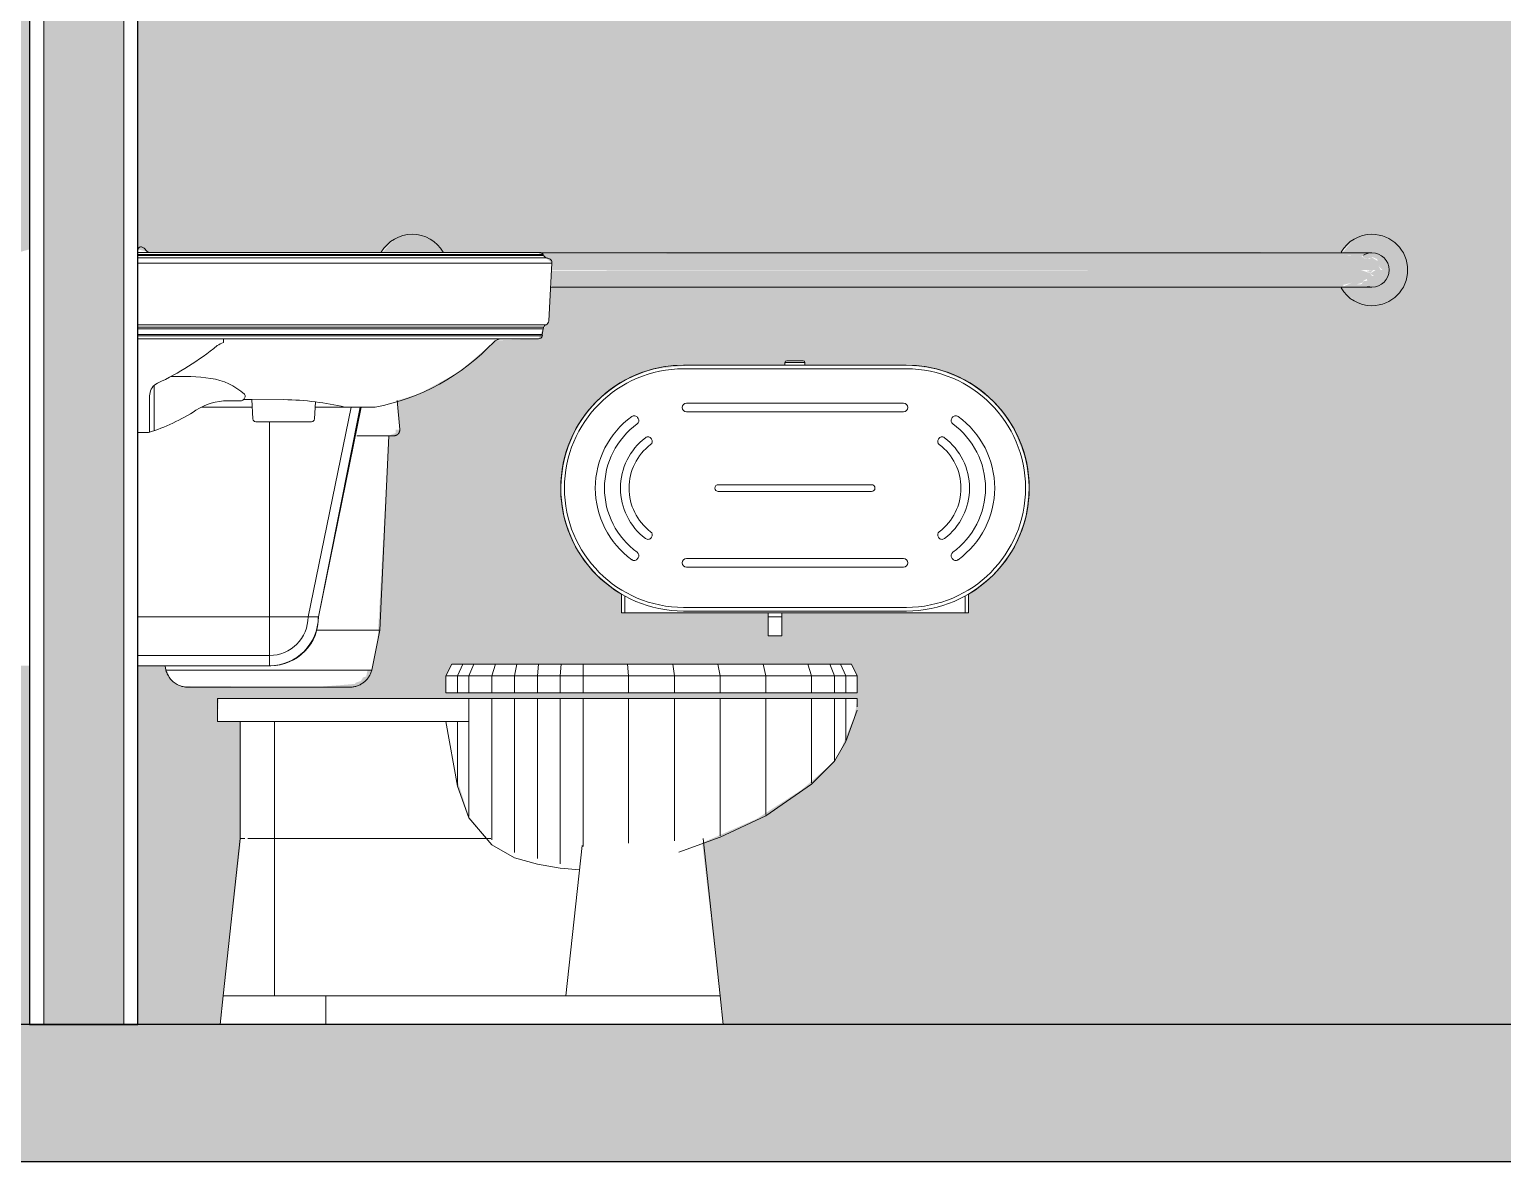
# Model space of a CAD drawing. Header units: inches. Extents: x -55396 to -733, y -290 to 853.
# Drawn here: x -15730.5 to -15666.1, y -6 to 43.5 of the extents above; entities that cross this region are included whole.
import ezdxf

# ---------------------------------------------------------------- set-up
doc = ezdxf.new("R2010")
doc.units = ezdxf.units.IN
doc.header["$MEASUREMENT"] = 0
doc.linetypes.add('Grid Line 1_2_', pattern=[0.875, 0.5, -0.125, 0.125, -0.125])
doc.linetypes.add('Grid Line 1_2__2_', pattern=[0.875, 0.5, -0.125, 0.125, -0.125])
for name, color, linetype, lineweight in [('A-FLOR', 192, 'Continuous', 9), ('A-FLOR-LEVL', 51, 'Continuous', 9), ('A-WALL', 113, 'Continuous', 9), ('A-WALL-PATT', 111, 'Continuous', 25), ('I-WALL', 2, 'Continuous', 9), ('P-SANR-FIXT', 6, 'Continuous', 9), ('Q-SPCQ', 91, 'Continuous', 9)]:
    doc.layers.add(name, color=color, linetype=linetype, lineweight=lineweight)

# ---------------------------------------------------------------- blocks, each defined once
blk = doc.blocks.new('Toilet-Domestic-3D - Toilet-Domestic-3D-3240-Section 1')
at = {"layer": 'P-SANR-FIXT', "color": 250}
for p, q in [((22614.443, 26.022), (22614.332, 27.29)), ((22612.777, 25.75), (22613.967, 25.75)), ((22613.58, 17.25), (22613.967, 25.75)), ((22610.801, 17.25), (22613.58, 17.25)), ((22613.22, 15.491), (22613.58, 17.25)), ((22604.172, 15.689), (22604.213, 15.491)), ((22604.213, 15.491), (22610.717, 15.491)), ((22610.717, 15.491), (22613.22, 15.491)), ((22616.467, 15.245), (22616.717, 15.75)), ((22616.717, 15.75), (22617.209, 15.75)), ((22616.967, 15.245), (22617.209, 15.75)), ((22617.209, 15.75), (22617.686, 15.75)), ((22617.467, 15.245), (22617.686, 15.75)), ((22617.686, 15.75), (22618.629, 15.75)), ((22618.629, 15.75), (22618.468, 15.25)), ((22618.629, 15.75), (22619.562, 15.75)), ((22619.468, 15.25), (22619.562, 15.75)), ((22619.562, 15.75), (22620.521, 15.75)), ((22620.467, 15.25), (22620.521, 15.75)), ((22620.521, 15.75), (22621.503, 15.75)), ((22621.471, 15.25), (22621.503, 15.75)), ((22621.503, 15.75), (22622.467, 15.75)), ((22622.467, 15.25), (22622.467, 15.75)), ((22622.467, 15.75), (22624.415, 15.75)), ((22624.458, 15.25), (22624.415, 15.75)), ((22624.415, 15.75), (22626.391, 15.75)), ((22626.466, 15.25), (22626.391, 15.75)), ((22626.391, 15.75), (22628.371, 15.75)), ((22628.466, 15.25), (22628.371, 15.75)), ((22628.371, 15.75), (22630.342, 15.75)), ((22630.465, 15.25), (22630.342, 15.75)), ((22630.342, 15.75), (22632.306, 15.75)), ((22632.465, 15.25), (22632.306, 15.75)), ((22632.306, 15.75), (22633.266, 15.75)), ((22633.464, 15.25), (22633.266, 15.75)), ((22633.266, 15.75), (22633.739, 15.75)), ((22633.967, 15.245), (22633.739, 15.75)), ((22633.739, 15.75), (22634.217, 15.75)), ((22634.467, 15.245), (22634.217, 15.75)), ((22616.467, 15.25), (22616.967, 15.25)), ((22616.467, 14.5), (22616.467, 15.25)), ((22616.967, 15.245), (22616.467, 15.245)), ((22617.467, 15.245), (22616.967, 15.245)), ((22616.967, 14.5), (22616.967, 15.245)), ((22616.969, 15.25), (22617.467, 15.25)), ((22617.467, 15.25), (22618.467, 15.25)), ((22618.467, 15.245), (22617.467, 15.245)), ((22617.467, 14.5), (22617.467, 15.245)), ((22619.467, 15.245), (22618.467, 15.245)), ((22618.467, 15.245), (22618.467, 14.5)), ((22618.468, 15.25), (22619.467, 15.25)), ((22620.467, 15.245), (22619.467, 15.245)), ((22619.467, 14.5), (22619.467, 15.245)), ((22619.468, 15.25), (22620.467, 15.25)), ((22620.467, 15.25), (22621.47, 15.25)), ((22621.47, 15.245), (22620.467, 15.245)), ((22620.467, 14.5), (22620.467, 15.245)), ((22622.467, 15.245), (22621.47, 15.245)), ((22621.47, 14.5), (22621.47, 15.245)), ((22621.471, 15.25), (22622.467, 15.25)), ((22622.467, 15.25), (22624.458, 15.25)), ((22624.459, 15.245), (22622.467, 15.245)), ((22622.467, 14.5), (22622.467, 15.245)), ((22624.459, 15.25), (22626.466, 15.25)), ((22626.467, 15.245), (22624.459, 15.245)), ((22624.459, 14.5), (22624.459, 15.245)), ((22626.467, 15.25), (22628.466, 15.25)), ((22628.467, 15.245), (22626.467, 15.245)), ((22626.467, 14.5), (22626.467, 15.245)), ((22628.467, 15.25), (22630.465, 15.25)), ((22630.467, 15.245), (22628.467, 15.245)), ((22628.467, 14.5), (22628.467, 15.245)), ((22630.467, 15.25), (22632.465, 15.25)), ((22632.467, 15.245), (22630.467, 15.245)), ((22630.467, 14.5), (22630.467, 15.245)), ((22632.467, 15.25), (22633.464, 15.25)), ((22633.467, 15.245), (22632.467, 15.245)), ((22632.467, 14.5), (22632.467, 15.245)), ((22633.467, 15.25), (22633.964, 15.25)), ((22633.967, 15.245), (22633.467, 15.245)), ((22633.467, 14.5), (22633.467, 15.245)), ((22633.967, 15.25), (22634.467, 15.25)), ((22634.467, 15.245), (22633.967, 15.245)), ((22633.967, 14.5), (22633.967, 15.245)), ((22634.467, 14.5), (22634.467, 15.25)), ((22605.179, 14.75), (22610.717, 14.75)), ((22606.467, 14.25), (22606.467, 13.25)), ((22606.467, 14.25), (22606.909, 14.25)), ((22606.909, 14.25), (22617.467, 14.25)), ((22610.717, 14.75), (22611.467, 14.75)), ((22611.467, 14.75), (22610.717, 14.75)), ((22616.967, 14.5), (22616.467, 14.5)), ((22617.467, 14.5), (22616.967, 14.5)), ((22618.467, 14.5), (22617.467, 14.5)), ((22617.467, 13.25), (22617.467, 14.25)), ((22617.467, 14.25), (22618.467, 14.25)), ((22619.467, 14.5), (22618.467, 14.5)), ((22618.467, 14.25), (22619.467, 14.25)), ((22618.467, 8.077), (22618.467, 14.25)), ((22620.467, 14.5), (22619.467, 14.5)), ((22619.467, 14.25), (22620.467, 14.25)), ((22619.467, 7.52), (22619.467, 14.25)), ((22621.47, 14.5), (22620.467, 14.5)), ((22620.467, 14.25), (22621.47, 14.25)), ((22620.467, 7.261), (22620.467, 14.25)), ((22622.467, 14.5), (22621.47, 14.5)), ((22621.47, 14.25), (22622.467, 14.25)), ((22621.47, 7.018), (22621.47, 14.25)), ((22624.459, 14.5), (22622.467, 14.5)), ((22622.467, 14.25), (22624.459, 14.25)), ((22622.467, 7.787), (22622.467, 14.25)), ((22626.467, 14.5), (22624.459, 14.5)), ((22624.459, 14.25), (22626.467, 14.25)), ((22624.459, 7.929), (22624.459, 14.25)), ((22628.467, 14.5), (22626.467, 14.5)), ((22626.467, 14.25), (22628.467, 14.25)), ((22626.467, 8.028), (22626.467, 14.25)), ((22630.467, 14.5), (22628.467, 14.5)), ((22628.467, 14.25), (22630.467, 14.25)), ((22628.467, 8.252), (22628.467, 14.25)), ((22632.467, 14.5), (22630.467, 14.5)), ((22630.467, 14.25), (22632.467, 14.25)), ((22630.467, 9.175), (22630.467, 14.25)), ((22633.467, 14.5), (22632.467, 14.5)), ((22632.467, 14.25), (22633.467, 14.25)), ((22632.467, 10.567), (22632.467, 14.25)), ((22633.967, 14.5), (22633.467, 14.5)), ((22633.467, 14.25), (22633.967, 14.25)), ((22633.467, 11.51), (22633.467, 14.25)), ((22634.467, 14.5), (22633.967, 14.5)), ((22633.967, 14.25), (22634.467, 14.25)), ((22633.967, 12.423), (22633.967, 14.25)), ((22634.467, 13.896), (22634.467, 14.25)), ((22633.967, 12.376), (22634.467, 13.75)), ((22606.909, 13.25), (22606.467, 13.25)), ((22617.467, 13.25), (22606.909, 13.25)), ((22607.467, 13.25), (22607.467, 8.125)), ((22608.967, 13.25), (22608.967, 8.125)), ((22608.967, 13.25), (22608.967, 8.125)), ((22616.967, 10.414), (22616.467, 13.25)), ((22616.467, 13.25), (22616.967, 10.414)), ((22616.967, 10.473), (22616.967, 13.241)), ((22617.467, 9.094), (22617.467, 13.243)), ((22633.467, 11.51), (22633.967, 12.376)), ((22632.467, 10.51), (22633.467, 11.51)), ((22617.467, 9.041), (22616.967, 10.414)), ((22616.967, 10.414), (22617.467, 9.041)), ((22630.467, 9.123), (22632.467, 10.51)), ((22618.235, 8.125), (22617.467, 9.041)), ((22617.467, 9.041), (22618.467, 7.849)), ((22628.467, 8.19), (22630.467, 9.123)), ((22607.467, 8.125), (22606.717, 1.25)), ((22607.588, 8.125), (22607.467, 8.125)), ((22607.667, 8.125), (22607.518, 8.125)), ((22608.062, 8.125), (22607.794, 8.125)), ((22608.217, 8.125), (22608.06, 8.125)), ((22608.967, 8.125), (22608.203, 8.125)), ((22608.967, 8.125), (22608.967, 1.25)), ((22608.967, 8.125), (22618.235, 8.125)), ((22608.967, 1.25), (22608.967, 8.125)), ((22618.426, 8.125), (22608.967, 8.125)), ((22618.467, 7.849), (22619.467, 7.282)), ((22621.717, 1.25), (22622.434, 7.83)), ((22626.663, 7.534), (22628.467, 8.19)), ((22628.467, 1.25), (22627.717, 8.125)), ((22619.467, 7.282), (22620.467, 7.014)), ((22620.467, 7.014), (22621.47, 6.837)), ((22621.47, 6.837), (22622.318, 6.763)), ((22606.717, 1.25), (22606.58, 0)), ((22606.717, 1.25), (22606.773, 1.25)), ((22606.754, 1.25), (22611.217, 1.25)), ((22611.217, 1.25), (22611.217, 0)), ((22611.217, 0), (22611.217, 1.25)), ((22623.967, 1.25), (22611.217, 1.25)), ((22621.717, 1.25), (22623.967, 1.25)), ((22625.357, 1.25), (22623.967, 1.25)), ((22623.967, 1.25), (22625.357, 1.25)), ((22626.612, 1.25), (22625.357, 1.25)), ((22625.357, 1.25), (22626.612, 1.25)), ((22627.607, 1.25), (22626.612, 1.25)), ((22626.612, 1.25), (22627.607, 1.25)), ((22628.246, 1.25), (22627.607, 1.25)), ((22627.607, 1.25), (22628.246, 1.25)), ((22628.467, 1.25), (22628.246, 1.25)), ((22628.246, 1.25), (22628.467, 1.25)), ((22628.603, 0), (22628.467, 1.25))]:
    blk.add_line(p, q, dxfattribs=at)
at = {"layer": 'P-SANR-FIXT', "color": 250, "flags": 128}
for points in [[(22614.443, 26.022), (22614.443, 26.012), (22614.444, 26.002), (22614.444, 25.992), (22614.443, 25.982), (22614.442, 25.972), (22614.441, 25.962), (22614.439, 25.952), (22614.437, 25.942), (22614.434, 25.933), (22614.432, 25.923), (22614.428, 25.914), (22614.425, 25.904), (22614.421, 25.895), (22614.416, 25.886), (22614.412, 25.877), (22614.406, 25.869), (22614.401, 25.86), (22614.395, 25.852), (22614.389, 25.844), (22614.383, 25.837), (22614.376, 25.829), (22614.369, 25.822), (22614.362, 25.815), (22614.354, 25.808), (22614.347, 25.802), (22614.339, 25.796), (22614.33, 25.791), (22614.322, 25.785), (22614.313, 25.78), (22614.304, 25.776), (22614.295, 25.772), (22614.286, 25.768), (22614.277, 25.764), (22614.267, 25.761), (22614.258, 25.758), (22614.248, 25.756), (22614.238, 25.754), (22614.228, 25.752), (22614.218, 25.751), (22614.208, 25.75), (22614.198, 25.75), (22614.194, 25.75)], [(22612.564, 25.75), (22612.68, 25.75), (22612.793, 25.75), (22612.903, 25.75), (22613.009, 25.75), (22613.112, 25.75), (22613.211, 25.75), (22613.306, 25.75), (22613.397, 25.75), (22613.483, 25.75), (22613.565, 25.75), (22613.642, 25.75), (22613.715, 25.75), (22613.783, 25.75), (22613.846, 25.75), (22613.904, 25.75), (22613.957, 25.75), (22614.005, 25.75), (22614.048, 25.75), (22614.085, 25.75), (22614.117, 25.75), (22614.143, 25.75), (22614.164, 25.75), (22614.179, 25.75), (22614.189, 25.75), (22614.194, 25.75), (22614.194, 25.75)], [(22614.194, 25.75), (22614.191, 25.75), (22614.183, 25.75), (22614.169, 25.75), (22614.149, 25.75), (22614.124, 25.75), (22614.094, 25.75), (22614.058, 25.75), (22614.017, 25.75), (22613.971, 25.75)], [(22613.22, 15.491), (22613.209, 15.453), (22613.196, 15.415), (22613.182, 15.377), (22613.167, 15.341), (22613.149, 15.304), (22613.131, 15.269), (22613.111, 15.234), (22613.09, 15.2), (22613.067, 15.168), (22613.043, 15.135), (22613.018, 15.104), (22612.991, 15.074), (22612.964, 15.045), (22612.935, 15.018), (22612.905, 14.991), (22612.874, 14.966), (22612.843, 14.941), (22612.81, 14.919), (22612.776, 14.897), (22612.742, 14.877), (22612.706, 14.858), (22612.67, 14.841), (22612.633, 14.825), (22612.596, 14.81), (22612.558, 14.797), (22612.52, 14.786), (22612.481, 14.776), (22612.442, 14.768), (22612.403, 14.761), (22612.363, 14.756), (22612.323, 14.752), (22612.283, 14.75), (22612.254, 14.75)], [(22612.254, 14.75), (22612.253, 14.75), (22612.249, 14.75), (22612.243, 14.75), (22612.235, 14.75), (22612.224, 14.75), (22612.21, 14.75), (22612.194, 14.75), (22612.176, 14.75), (22612.156, 14.75), (22612.133, 14.75), (22612.108, 14.75), (22612.08, 14.75), (22612.051, 14.75), (22612.019, 14.75), (22611.986, 14.75), (22611.95, 14.75), (22611.912, 14.75), (22611.873, 14.75), (22611.831, 14.75), (22611.788, 14.75), (22611.743, 14.75), (22611.696, 14.75), (22611.648, 14.75), (22611.598, 14.75), (22611.547, 14.75), (22611.495, 14.75), (22611.441, 14.75), (22611.386, 14.75), (22611.331, 14.75), (22611.274, 14.75), (22611.216, 14.75), (22611.157, 14.75), (22611.098, 14.75), (22611.038, 14.75), (22610.978, 14.75), (22610.917, 14.75), (22610.856, 14.75), (22610.795, 14.75), (22610.733, 14.75), (22610.717, 14.75)], [(22610.717, 14.75), (22610.778, 14.75), (22610.839, 14.75), (22610.901, 14.75), (22610.962, 14.75), (22611.022, 14.75), (22611.082, 14.75), (22611.141, 14.75), (22611.2, 14.75), (22611.258, 14.75), (22611.315, 14.75), (22611.371, 14.75), (22611.427, 14.75), (22611.481, 14.75), (22611.533, 14.75), (22611.585, 14.75), (22611.635, 14.75), (22611.683, 14.75), (22611.73, 14.75), (22611.776, 14.75), (22611.82, 14.75), (22611.862, 14.75), (22611.902, 14.75), (22611.94, 14.75), (22611.976, 14.75), (22612.01, 14.75), (22612.043, 14.75), (22612.073, 14.75), (22612.101, 14.75), (22612.126, 14.75), (22612.15, 14.75), (22612.171, 14.75), (22612.19, 14.75), (22612.206, 14.75), (22612.22, 14.75), (22612.232, 14.75), (22612.241, 14.75), (22612.248, 14.75), (22612.252, 14.75), (22612.254, 14.75)]]:
    blk.add_lwpolyline(points, dxfattribs=at)
at = {"layer": 'P-SANR-FIXT', "color": 250}
blk.add_open_spline([(22604.213, 15.491), (22604.234, 15.421), (22604.275, 15.319), (22604.348, 15.193), (22604.411, 15.106), (22604.485, 15.026), (22604.569, 14.955), (22604.661, 14.893), (22604.756, 14.842), (22604.854, 14.801), (22604.991, 14.762), (22605.102, 14.75), (22605.179, 14.75)], degree=3, knots=[0, 0, 0, 0, 0.166667, 0.25, 0.333333, 0.416667, 0.5, 0.583333, 0.666667, 0.75, 0.833333, 1, 1, 1, 1], dxfattribs=at)
blk = doc.blocks.new('Sink-Bathroom-Kohler-Pinoir-2035-8 - Vitreous_China-0-White-3242-Section 1')
at = {"layer": 'P-SANR-FIXT', "color": 250}
for p, q in [((22620.49, 33.766), (22602.99, 33.766)), ((22620.726, 33.684), (22602.99, 33.684)), ((22620.716, 33.639), (22602.99, 33.639)), ((22620.845, 33.535), (22602.99, 33.535)), ((22603.096, 34.006), (22603.15, 34.006)), ((22603.51, 33.766), (22620.543, 33.766)), ((22620.726, 33.684), (22620.716, 33.639)), ((22621.101, 33.305), (22602.99, 33.305)), ((22621.101, 33.305), (22620.968, 30.77)), ((22602.99, 30.604), (22620.846, 30.604)), ((22620.742, 30.506), (22602.99, 30.506)), ((22620.723, 30.43), (22602.99, 30.43)), ((22620.723, 30.43), (22620.674, 30.179)), ((22620.846, 30.604), (22620.81, 30.604)), ((22620.674, 30.179), (22602.99, 30.179)), ((22620.695, 30.115), (22602.99, 30.115)), ((22618.972, 29.989), (22602.99, 29.989)), ((22606.737, 29.989), (22606.737, 29.834)), ((22620.509, 29.99), (22618.877, 29.99)), ((22620.674, 30.179), (22620.695, 30.115)), ((22603.698, 27.955), (22603.698, 25.968)), ((22603.514, 27.564), (22603.499, 27.494)), ((22603.499, 27.494), (22603.499, 25.884)), ((22607.479, 27.274), (22606.924, 27.279)), ((22607.969, 27.341), (22607.605, 27.341)), ((22609.37, 27.328), (22607.609, 27.344)), ((22608.014, 26.483), (22607.969, 27.341)), ((22610.752, 27.227), (22610.716, 26.483)), ((22607.987, 26.999), (22605.788, 26.999)), ((22610.433, 17.827), (22612.313, 26.999)), ((22612.04, 26.999), (22610.741, 26.999)), ((22612.761, 26.999), (22610.882, 17.827)), ((22612.716, 26.999), (22610.883, 17.827)), ((22613.364, 26.999), (22612.04, 26.999)), ((22603.447, 25.884), (22602.99, 25.884)), ((22610.588, 26.364), (22608.142, 26.364)), ((22608.744, 26.364), (22608.744, 15.689)), ((22610.883, 17.827), (22602.99, 17.827)), ((22608.744, 16.138), (22602.99, 16.138)), ((22608.743, 15.689), (22602.99, 15.689)), ((22602.99, 15.689), (22608.796, 15.689))]:
    blk.add_line(p, q, dxfattribs=at)
for centre, radius, start, end in [((22603.096, 33.901), 0.105, 90, 180), ((22603.091, 33.728), 0.285, 29.67737, 78.03276), ((22603.516, 33.97), 0.204, 209.67737, 268.24699), ((22620.543, 33.52), 0.245, 64, 90), ((22620.537, 33.508), 0.258, 42.86018, 64), ((22620.32, 33.014), 0.74, 44.78459, 57.65186), ((22620.927, 33.678), 0.164, 240.21837, 267.78163), ((22620.913, 33.325), 0.189, 353.87058, 87.78163), ((22620.912, 30.422), 0.189, 153.73733, 177.78363), ((22620.533, 30.723), 0.301, 313.98242, 336.75526), ((22620.781, 30.779), 0.187, 290.21797, 357), ((22598.775, 39.006), 12.072, 294.81113, 309.50832), ((22607.446, 28.06), 1.91, 111.81333, 121.27444), ((22611.586, 36.397), 9.565, 280.71586, 316.76909), ((22618.922, 29.455), 0.536, 94.78466, 133.21534), ((22620.51, 30.189), 0.2, 269.91798, 338.08202), ((22604.077, 27.538), 0.563, 114.81113, 177.40918), ((22604.853, 18.625), 9.723, 82.20354, 92.53012), ((22605.798, 25.531), 2.751, 47.79646, 82.20354), ((22606.933, 24.689), 2.59, 90.19759, 122.88355), ((22607.481, 27.424), 0.15, 269.50168, 326.25251), ((22607.52, 27.475), 0.158, 304.25765, 36.88766), ((22609.267, 15.896), 11.433, 82.51824, 89.48176), ((22609.874, 18.483), 8.787, 75.72956, 84.27044), ((22600.843, 34.108), 8.626, 287.56998, 302.88355), ((22608.142, 26.492), 0.129, 184, 270), ((22610.591, 26.489), 0.125, 268.67947, 357.27144), ((22608.743, 17.827), 2.138, 270, 360), ((22608.744, 17.827), 1.689, 270, 0), ((22608.796, 17.776), 2.087, 270, 1.4104)]:
    blk.add_arc(centre, radius, start, end, dxfattribs=at)
blk = doc.blocks.new('817_Grab_Bars - 8170-001420-25752-Section 1')
at = {"layer": 'Q-SPCQ'}
for points in [[(22614.806, 33.766), (22614.99, 33.766), (22614.99, 34.562), (22614.209, 34.353), (22613.689, 33.766), (22614.758, 33.766)], [(22615.175, 33.766), (22616.343, 33.781), (22615.772, 34.353), (22614.99, 34.562), (22614.99, 33.766)], [(22656.99, 31.438), (22657.772, 31.647), (22658.343, 32.219), (22658.553, 33), (22658.343, 33.781), (22657.772, 34.353), (22656.99, 34.562), (22656.99, 33.75), (22657.365, 33.65), (22657.64, 33.375), (22657.74, 33), (22657.64, 32.625), (22657.365, 32.35), (22656.99, 32.25)], [(22622.214, 33), (22655.74, 33), (22655.74, 33.75), (22620.61, 33.716), (22621.101, 33.305), (22621.101, 33), (22621.59, 33)], [(22656.84, 33), (22657.371, 33), (22657.278, 33.173), (22657.449, 33.261), (22656.914, 33.595), (22656.912, 33.479), (22656.629, 33.52), (22656.453, 33.644), (22655.74, 33.65), (22655.74, 33), (22656.83, 33)], [(22655.74, 32.25), (22655.74, 33), (22621.084, 32.976), (22621.101, 32.25), (22646.563, 32.25)]]:
    blk.add_hatch(color=9, dxfattribs=at).paths.add_polyline_path(points, flags=0)
h = blk.add_hatch(color=9, dxfattribs=at)
h.paths.add_polyline_path([(22656.99, 31.438), (22656.99, 32.25), (22656.557, 32.395), (22656.479, 32.371), (22656.169, 32.381), (22656.1, 32.44), (22655.74, 32.276), (22655.671, 32.25), (22655.637, 32.219), (22656.246, 31.637)], flags=0)
h.paths.add_polyline_path([(22656.534, 33.587), (22656.796, 33.724), (22656.99, 33.75), (22656.99, 34.562), (22656.209, 34.353), (22655.691, 33.75), (22655.74, 33.671), (22655.776, 33.652), (22656.453, 33.644)], flags=0)
h = blk.add_hatch(color=9, dxfattribs=at)
h.paths.add_polyline_path([(22656.479, 32.293), (22656.82, 32.339), (22656.821, 32.413), (22656.557, 32.32)], flags=0)
h.paths.add_polyline_path([(22656.907, 32.86), (22657.047, 33), (22656.84, 32.982)], flags=0)
h.paths.add_polyline_path([(22656.218, 32.339), (22656.546, 32.44), (22656.574, 32.501), (22656.763, 32.61), (22656.791, 32.502), (22657.29, 32.602), (22657.235, 32.747), (22656.99, 32.737), (22656.907, 32.86), (22656.506, 33), (22655.74, 33), (22655.74, 32.35), (22656.1, 32.44)], flags=0)
h.paths.add_polyline_path([(22657.235, 32.747), (22657.582, 32.767), (22657.588, 33), (22657.155, 33), (22657.233, 32.755)], flags=0)
at = {"layer": 'Q-SPCQ', "color": 250}
for p, q in [((22655.74, 33.75), (22620.564, 33.75)), ((22621.046, 32.25), (22655.74, 32.25))]:
    blk.add_line(p, q, dxfattribs=at)
at = {"layer": 'Q-SPCQ', "color": 250, "flags": 128}
for points in [[(22656.99, 33.75), (22656.989, 33.75), (22656.986, 33.75), (22656.981, 33.75), (22656.974, 33.75), (22656.965, 33.75), (22656.954, 33.75), (22656.942, 33.75), (22656.927, 33.75), (22656.91, 33.75), (22656.892, 33.75), (22656.871, 33.75), (22656.849, 33.75), (22656.825, 33.75), (22656.799, 33.75), (22656.772, 33.75), (22656.743, 33.75), (22656.712, 33.75), (22656.68, 33.75), (22656.646, 33.75), (22656.611, 33.75), (22656.575, 33.75), (22656.537, 33.75), (22656.498, 33.75), (22656.457, 33.75), (22656.416, 33.75), (22656.373, 33.75), (22656.329, 33.75), (22656.285, 33.75), (22656.239, 33.75), (22656.193, 33.75), (22656.146, 33.75), (22656.099, 33.75), (22656.051, 33.75), (22656.002, 33.75), (22655.953, 33.75), (22655.903, 33.75), (22655.854, 33.75), (22655.804, 33.75), (22655.754, 33.75), (22655.74, 33.75)], [(22655.74, 32.25), (22655.79, 32.25), (22655.84, 32.25), (22655.89, 32.25), (22655.939, 32.25), (22655.989, 32.25), (22656.037, 32.25), (22656.086, 32.25), (22656.134, 32.25), (22656.181, 32.25), (22656.227, 32.25), (22656.273, 32.25), (22656.318, 32.25), (22656.361, 32.25), (22656.404, 32.25), (22656.446, 32.25), (22656.487, 32.25), (22656.526, 32.25), (22656.565, 32.25), (22656.601, 32.25), (22656.637, 32.25), (22656.671, 32.25), (22656.704, 32.25), (22656.735, 32.25), (22656.764, 32.25), (22656.792, 32.25), (22656.818, 32.25), (22656.843, 32.25), (22656.865, 32.25), (22656.886, 32.25), (22656.905, 32.25), (22656.923, 32.25), (22656.938, 32.25), (22656.951, 32.25), (22656.963, 32.25), (22656.972, 32.25), (22656.98, 32.25), (22656.985, 32.25), (22656.989, 32.25), (22656.99, 32.25)]]:
    blk.add_lwpolyline(points, dxfattribs=at)
at = {"layer": 'Q-SPCQ', "color": 250}
for centre, radius, start, end in [((22614.99, 33), 1.562, 90, 150), ((22614.99, 33), 1.563, 30, 90), ((22656.99, 33), 1.562, 90, 150), ((22656.99, 33), 1.562, 270, 90), ((22656.99, 33), 0.75, 90, 120), ((22656.99, 33), 0.75, 360, 90), ((22656.99, 33), 0.75, 270, 0), ((22656.99, 33), 0.75, 255, 270), ((22656.99, 33), 1.563, 210, 270)]:
    blk.add_arc(centre, radius, start, end, dxfattribs=at)
blk = doc.blocks.new('Dispenser-Toilet_Tissue-Frost_Products_LTD_-Jumbo-169 - Steel-Brushed-Stainless_Steel-39538-Section 1')
at = {"layer": 'Q-SPCQ', "color": 210, "lineweight": 13}
for p, q in [((22569.848, 29.031), (22569.133, 29.031)), ((22564.618, 28.836), (22574.363, 28.836)), ((22569.053, 28.836), (22564.618, 28.836)), ((22574.363, 28.676), (22564.618, 28.676)), ((22569.928, 28.951), (22569.053, 28.951)), ((22569.053, 28.951), (22569.053, 28.836)), ((22569.928, 28.836), (22569.928, 28.951)), ((22574.363, 28.836), (22569.928, 28.836)), ((22574.24, 27.176), (22564.74, 27.176)), ((22562.606, 26.541), (22562.628, 26.508)), ((22564.74, 26.801), (22574.24, 26.801)), ((22576.375, 26.541), (22576.353, 26.508)), ((22572.845, 23.608), (22566.135, 23.608)), ((22566.135, 23.308), (22572.845, 23.308)), ((22562.628, 20.409), (22562.606, 20.376)), ((22574.24, 20.376), (22564.74, 20.376)), ((22564.74, 20.001), (22574.24, 20.001)), ((22576.353, 20.409), (22576.375, 20.376)), ((22561.895, 18.821), (22561.895, 18.001)), ((22562.04, 18.001), (22562.04, 18.739)), ((22576.94, 18.001), (22576.94, 18.739)), ((22577.085, 18.001), (22577.085, 18.821)), ((22564.615, 18.241), (22574.365, 18.241)), ((22574.365, 18.081), (22564.615, 18.081)), ((22561.895, 18.001), (22568.311, 18.001)), ((22562.04, 18.001), (22576.94, 18.001)), ((22568.311, 18.001), (22568.311, 17.001)), ((22568.311, 17.829), (22568.911, 17.829)), ((22568.911, 17.001), (22568.911, 18.001)), ((22568.911, 18.001), (22577.085, 18.001)), ((22568.311, 17.001), (22568.911, 17.001))]:
    blk.add_line(p, q, dxfattribs=at)
for centre, radius, start, end in [((22569.133, 28.951), 0.08, 90, 180), ((22569.848, 28.951), 0.08, 0, 90), ((22564.618, 23.458), 5.378, 90, 269.97036), ((22564.618, 23.458), 5.378, 90, 239.5823), ((22564.618, 23.458), 5.218, 90, 269.96945), ((22574.363, 23.458), 5.378, 270.02964, 90), ((22574.363, 23.458), 5.378, 300.4177, 90), ((22574.363, 23.458), 5.218, 270.03055, 90), ((22564.74, 26.989), 0.188, 90, 270), ((22574.24, 26.989), 0.187, 270, 90), ((22564.618, 23.458), 3.866, 125.9297, 234.0703), ((22562.455, 26.443), 0.18, 33.13038, 125.9297), ((22562.477, 26.409), 0.18, 305.96044, 33.13038), ((22576.503, 26.409), 0.18, 146.86962, 234.03956), ((22576.525, 26.443), 0.18, 54.0703, 146.86962), ((22574.363, 23.458), 3.866, 305.9297, 54.0703), ((22564.618, 23.458), 3.466, 125.96044, 234.03956), ((22574.363, 23.458), 3.466, 305.96044, 54.03956), ((22564.618, 23.458), 2.766, 127.12224, 232.87776), ((22564.618, 23.458), 2.391, 127.14557, 232.85443), ((22563.058, 25.52), 0.18, 33.13038, 127.12224), ((22563.066, 25.508), 0.18, 307.14557, 33.13038), ((22575.915, 25.508), 0.18, 146.86962, 232.85443), ((22575.923, 25.52), 0.18, 52.87776, 146.86962), ((22574.363, 23.458), 2.391, 307.14557, 52.85443), ((22574.363, 23.458), 2.766, 307.12224, 52.87776), ((22566.135, 23.463), 0.145, 90, 180), ((22566.135, 23.453), 0.145, 180, 270), ((22572.845, 23.463), 0.145, 0, 90), ((22572.845, 23.453), 0.145, 270, 0), ((22563.058, 21.397), 0.18, 232.87776, 326.86962), ((22563.066, 21.409), 0.18, 326.86962, 52.85443), ((22575.915, 21.409), 0.18, 127.14557, 213.13038), ((22575.923, 21.397), 0.18, 213.13038, 307.12224), ((22562.477, 20.508), 0.18, 326.86962, 54.03956), ((22576.503, 20.508), 0.18, 125.96044, 213.13038), ((22562.455, 20.474), 0.18, 234.0703, 326.86962), ((22564.74, 20.189), 0.188, 90, 270), ((22574.24, 20.189), 0.188, 270, 90), ((22576.525, 20.474), 0.18, 213.13038, 305.9297)]:
    blk.add_arc(centre, radius, start, end, dxfattribs=at)
blk = doc.blocks.new('Locker Rooms and Restrooms_rvt-3-Section 1')
at = {"layer": 'A-WALL-PATT', "lineweight": 9}
h = blk.add_hatch(dxfattribs=at)
h.set_pattern_fill('FP_22', color=250, style=0, pattern_type=2)
h.set_pattern_definition([(0, (22011.012, 102), (61.44, 15.36), [2.534, -43.546, 2.534, -43.546, -245.76]), (0, (22011.012, 102), (61.44, 15.36), [-92.16, 2.534, -89.626, 2.534, -43.546, -107.52]), (0, (22011.012, 102), (61.44, 15.36), [-230.4, 2.534, -28.186, 2.534, -74.266]), (120, (22034.052, 109.68), (-44.02215, 45.5286), [2.534, -43.546, 2.534, -43.546, -245.76]), (120, (22034.052, 109.68), (-44.02215, 45.5286), [-92.16, 2.534, -89.626, 2.534, -43.546, -107.52]), (120, (22034.052, 109.68), (-44.02215, 45.5286), [-230.4, 2.534, -28.186, 2.534, -74.266]), (240, (22041.732, 140.4), (-17.41785, -60.8886), [2.534, -43.546, 2.534, -43.546, -245.76]), (240, (22041.732, 140.4), (-17.41785, -60.8886), [-92.16, 2.534, -89.626, 2.534, -43.546, -107.52]), (240, (22041.732, 140.4), (-17.41785, -60.8886), [-230.4, 2.534, -28.186, 2.534, -74.266])])
h.paths.add_polyline_path([(22602.99, 0), (22602.99, 125), (22602.365, 125), (22602.365, 0)], flags=0)
at = {"layer": 'I-WALL', "lineweight": 5}
blk.add_hatch(color=151, dxfattribs=at).paths.add_polyline_path([(22602.365, 0), (22602.365, 125), (22598.865, 125), (22598.865, 0)], flags=0)
at = {"layer": 'A-FLOR-LEVL', "linetype": 'Grid Line 1_2__2_'}
blk.add_line((20361.601, 0), (23227.371, 0), dxfattribs=at)
at = {"layer": 'A-WALL', "color": 250}
for p, q in [((22598.865, 0), (22598.865, 125)), ((22602.365, 0), (22602.365, 125))]:
    blk.add_line(p, q, dxfattribs=at)
at = {"layer": 'I-WALL', "color": 130, "lineweight": 25}
for p, q in [((22598.24, 125), (22598.24, 0)), ((22602.99, 0), (22602.99, 125)), ((22598.24, 0), (22602.99, 0))]:
    blk.add_line(p, q, dxfattribs=at)
at = {"color": 250, "lineweight": 9}
for name, p in [('817_Grab_Bars - 8170-001420-25752-Section 1', (0, 0)), ('Sink-Bathroom-Kohler-Pinoir-2035-8 - Vitreous_China-0-White-3242-Section 1', (0, 0)), ('Dispenser-Toilet_Tissue-Frost_Products_LTD_-Jumbo-169 - Steel-Brushed-Stainless_Steel-39538-Section 1', (62.25, 0)), ('Toilet-Domestic-3D - Toilet-Domestic-3D-3240-Section 1', (0, 0))]:
    blk.add_blockref(name, p, dxfattribs=at)
blk = doc.blocks.new('Struct_Xcel_Sports Complex_rvt-3-Section 1')
at = {"layer": 'A-FLOR'}
blk.add_hatch(color=254, dxfattribs=at).paths.add_polyline_path([(21132.303, -6), (22790.803, -6), (22790.803, 0), (21132.303, 0), (21132.303, -1.687)], flags=0)
at = {"layer": 'A-FLOR', "color": 130, "lineweight": 25}
for p, q in [((22790.803, 0), (21132.303, 0)), ((21132.303, -6), (22790.803, -6))]:
    blk.add_line(p, q, dxfattribs=at)

msp = doc.modelspace()

# ---------------------------------------------------------------- hatches: boundary and pattern name
at = {"layer": 'I-WALL', "lineweight": 5}
h = msp.add_hatch(color=256, dxfattribs=at)
h.paths.add_polyline_path([(-15961.281, 0), (-15812.531, 0), (-15812.531, 143.115), (-15958.468, 149.195), (-15958.468, 98.25), (-15959.218, 98.25), (-15959.218, 96.68), (-15959.793, 96.198), (-15959.863, 96.281), (-15959.327, 96.731), (-15959.327, 98.25), (-15961.968, 98.25), (-15961.968, 0)], flags=0)
h.paths.add_polyline_path([(-15734.12, 0), (-15730.531, 0), (-15730.531, 15.689), (-15731.713, 15.689), (-15731.853, 15.299), (-15731.953, 15.107), (-15732.297, 14.844), (-15732.719, 14.75), (-15739.215, 14.828), (-15740.061, 14.949), (-15740.129, 15.025), (-15740.32, 15.026), (-15740.448, 15.198), (-15740.567, 15.231), (-15740.627, 15.491), (-15740.76, 15.491), (-15741.12, 17.25), (-15741.466, 25.75), (-15741.568, 25.821), (-15741.834, 25.918), (-15741.846, 26.022), (-15741.983, 26.022), (-15741.884, 27.294), (-15742.897, 27.617), (-15744.578, 28.539), (-15746.3, 29.966), (-15746.417, 29.99), (-15748.083, 30.063), (-15748.385, 30.641), (-15748.508, 30.77), (-15748.641, 32.25), (-15783.177, 32.219), (-15783.749, 31.647), (-15784.531, 31.437), (-15785.312, 31.647), (-15785.92, 32.355), (-15786.093, 33), (-15785.884, 33.781), (-15785.312, 34.353), (-15784.531, 34.562), (-15783.749, 34.353), (-15783.169, 33.75), (-15743.884, 33.781), (-15743.312, 34.353), (-15742.531, 34.562), (-15741.749, 34.353), (-15741.173, 33.766), (-15730.999, 33.774), (-15730.531, 33.901), (-15730.531, 125), (-15725.781, 125), (-15725.781, 33.901), (-15725.261, 33.766), (-15715.134, 33.781), (-15714.562, 34.353), (-15713.781, 34.562), (-15712.999, 34.353), (-15712.423, 33.766), (-15673.134, 33.781), (-15672.525, 34.363), (-15671.781, 34.562), (-15670.999, 34.353), (-15670.427, 33.781), (-15670.218, 33), (-15670.427, 32.219), (-15670.999, 31.647), (-15671.781, 31.437), (-15672.562, 31.647), (-15673.142, 32.25), (-15707.725, 32.25), (-15707.803, 30.77), (-15708.099, 30.345), (-15708.261, 29.99), (-15710.121, 29.918), (-15710.217, 29.846), (-15711.733, 28.539), (-15713.489, 27.576), (-15714.439, 27.29), (-15714.328, 26.022), (-15714.511, 26.022), (-15714.511, 25.87), (-15714.804, 25.75), (-15715.3, 16.718), (-15715.551, 15.491), (-15715.741, 15.491), (-15715.795, 15.217), (-15715.934, 15.178), (-15716.029, 15.017), (-15716.25, 14.949), (-15716.284, 14.894), (-15716.959, 14.836), (-15717.236, 14.815), (-15718.054, 14.75), (-15723.803, 14.797), (-15724.015, 14.844), (-15724.358, 15.107), (-15724.598, 15.689), (-15725.781, 15.689), (-15725.781, 0), (-15722.191, 0), (-15721.267, 8.125), (-15721.267, 13.25), (-15722.304, 13.25), (-15722.247, 14.25), (-15694.304, 14.25), (-15694.381, 13.726), (-15694.442, 13.437), (-15695.028, 12.016), (-15695.339, 11.478), (-15696.735, 10.267), (-15698.711, 8.987), (-15701.09, 7.942), (-15700.168, 0), (-15645.843, 0), (-15645.843, 136.169), (-15807.781, 142.917), (-15807.781, 0), (-15756.143, 0), (-15755.221, 7.942), (-15757.06, 8.738), (-15758.402, 9.45), (-15760.007, 10.567), (-15761.121, 11.719), (-15761.643, 12.806), (-15761.81, 13.437), (-15762.007, 13.985), (-15762.007, 14.25), (-15734.007, 14.25), (-15734.065, 13.25), (-15735.044, 13.25), (-15735.002, 8.081), (-15734.257, 1.25)], flags=0)
h.paths.add_polyline_path([(-15641.093, 0), (-15556.718, 0), (-15556.718, 132.456), (-15641.093, 135.971), (-15641.093, 37.385)], flags=0)
h.paths.add_polyline_path([(-15710.526, 8.125), (-15711.304, 9.094), (-15711.885, 10.928), (-15711.767, 10.313), (-15711.259, 8.986), (-15710.536, 8.125)], flags=0)
h.paths.add_polyline_path([(-15745.775, 8.125), (-15744.988, 9.094), (-15744.487, 10.528), (-15744.565, 10.313), (-15745.151, 8.915), (-15745.785, 8.125)], flags=0)
h.paths.add_polyline_path([(-15695.916, 14.5), (-15712.304, 14.5), (-15712.302, 15.25), (-15712.054, 15.75), (-15694.554, 15.75), (-15694.304, 15.245), (-15694.304, 14.5), (-15695.573, 14.5)], flags=0)
h.paths.add_polyline_path([(-15761.211, 14.5), (-15762.007, 14.5), (-15762.004, 15.25), (-15761.757, 15.75), (-15744.257, 15.75), (-15744.007, 15.245), (-15744.007, 14.5), (-15761.007, 14.5)], flags=0)
h.paths.add_polyline_path([(-15698.21, 17.001), (-15698.21, 18.001), (-15704.626, 18.001), (-15704.626, 18.821), (-15705.73, 19.681), (-15706.576, 20.797), (-15707.104, 22.093), (-15707.281, 23.482), (-15707.092, 24.869), (-15706.552, 26.161), (-15705.697, 27.269), (-15704.585, 28.12), (-15703.291, 28.654), (-15701.575, 28.836), (-15697.468, 28.836), (-15697.388, 29.031), (-15696.673, 29.031), (-15696.593, 28.836), (-15692.158, 28.836), (-15690.77, 28.654), (-15689.436, 28.089), (-15688.331, 27.226), (-15687.485, 26.105), (-15686.957, 24.78), (-15686.781, 23.482), (-15686.969, 22.063), (-15687.509, 20.766), (-15688.364, 19.655), (-15689.436, 18.821), (-15689.436, 18.001), (-15697.61, 18.001), (-15697.61, 17.001)], flags=0)
h.paths.add_polyline_path([(-15760.007, 17.001), (-15760.46, 17.001), (-15760.46, 18.001), (-15766.876, 18.001), (-15766.876, 18.821), (-15767.98, 19.681), (-15768.826, 20.797), (-15769.354, 22.093), (-15769.531, 23.482), (-15769.342, 24.869), (-15768.802, 26.161), (-15767.947, 27.269), (-15766.835, 28.12), (-15765.541, 28.654), (-15764.153, 28.836), (-15759.718, 28.836), (-15759.638, 29.031), (-15758.923, 29.031), (-15758.843, 28.836), (-15754.408, 28.836), (-15753.02, 28.654), (-15751.686, 28.089), (-15750.581, 27.226), (-15749.735, 26.105), (-15749.207, 24.78), (-15749.031, 23.482), (-15749.219, 22.063), (-15749.759, 20.766), (-15750.614, 19.655), (-15751.686, 18.821), (-15751.686, 18.001), (-15759.86, 18.001), (-15759.86, 17.001)], flags=0)
h.paths.add_polyline_path([(-15748.05, 29.99), (-15748.214, 30.179), (-15748.226, 30.353), (-15748.083, 30.059)], flags=0)
h.paths.add_polyline_path([(-15671.864, 32.86), (-15671.985, 33), (-15671.975, 32.925), (-15671.931, 32.899)], flags=0)
h.paths.add_polyline_path([(-15671.536, 32.747), (-15671.616, 33), (-15671.859, 32.852), (-15671.7, 32.74), (-15671.586, 32.745)], flags=0)
h.paths.add_polyline_path([(-15671.781, 32.25), (-15671.406, 32.35), (-15671.131, 32.625), (-15671.031, 33), (-15671.131, 33.375), (-15671.406, 33.65), (-15671.781, 33.75), (-15672.163, 33.644), (-15672.188, 33.553), (-15671.975, 33.496), (-15671.858, 33.516), (-15671.781, 33.573), (-15671.559, 33.479), (-15671.45, 33.196), (-15671.487, 33.162), (-15671.322, 33), (-15671.183, 33), (-15671.25, 32.762), (-15671.536, 32.747), (-15671.536, 32.6), (-15672.196, 32.501), (-15672.214, 32.395), (-15672.128, 32.35), (-15671.95, 32.413), (-15671.975, 32.276)], flags=0)
h.paths.add_polyline_path([(-15785.02, 33), (-15785.061, 32.762), (-15785.122, 32.767), (-15785.057, 32.916)], flags=0)
h.paths.add_polyline_path([(-15784.912, 33), (-15785.122, 33.017), (-15785.053, 33.175), (-15784.974, 33.078)], flags=0)
h.paths.add_polyline_path([(-15784.531, 32.25), (-15784.169, 32.374), (-15784.422, 32.494), (-15784.428, 32.6), (-15784.835, 32.66), (-15784.695, 32.741), (-15784.547, 32.755), (-15784.781, 33), (-15784.901, 33.013), (-15784.768, 33.175), (-15785.046, 33.375), (-15784.725, 33.49), (-15784.63, 33.516), (-15784.519, 33.595), (-15784.332, 33.52), (-15784.156, 33.65), (-15784.531, 33.75), (-15784.906, 33.65), (-15785.18, 33.375), (-15785.281, 33), (-15785.18, 32.625), (-15784.906, 32.35), (-15784.725, 32.276)], flags=0)
h.paths.add_polyline_path([(-15784.272, 33.124), (-15784.156, 33.223), (-15784.243, 33.209), (-15784.264, 33.145)], flags=0)
h.paths.add_polyline_path([(-15783.931, 33.319), (-15783.94, 33.451), (-15784.007, 33.516), (-15784.046, 33.371), (-15784, 33.35)], flags=0)
h.paths.add_polyline_path([(-15556.718, 133.817), (-15556.718, 145.212), (-15641.093, 148.727), (-15641.093, 137.333), (-15566.007, 134.204)], flags=0)
h.paths.add_polyline_path([(-15645.843, 137.53), (-15645.843, 148.925), (-15807.781, 155.673), (-15807.781, 144.278), (-15659.983, 138.12)], flags=0)
h.paths.add_polyline_path([(-15812.531, 144.476), (-15812.531, 155.87), (-15958.468, 161.951), (-15958.468, 150.556), (-15832.049, 145.289)], flags=0)
h.paths.add_polyline_path([(-15959.218, 194.5), (-15958.468, 194.5), (-15958.468, 217), (-15961.968, 217), (-15961.968, 194.5), (-15960.17, 194.5)], flags=0)

# ---------------------------------------------------------------- linework, layer by layer
at = {"layer": 'A-FLOR-LEVL', "linetype": 'Grid Line 1_2_'}
msp.add_line((-17967.17, 0), (-15101.4, 0), dxfattribs=at)

# ---------------------------------------------------------------- next in the draw order: block references
at = {"color": 210, "lineweight": 5}
msp.add_blockref('Locker Rooms and Restrooms_rvt-3-Section 1', (-38328.771, 0), dxfattribs=at)

# ---------------------------------------------------------------- next in the draw order: block references
msp.add_blockref('Struct_Xcel_Sports Complex_rvt-3-Section 1', (-38328.771, 0), dxfattribs=at)

doc.saveas('drawing.dxf')
